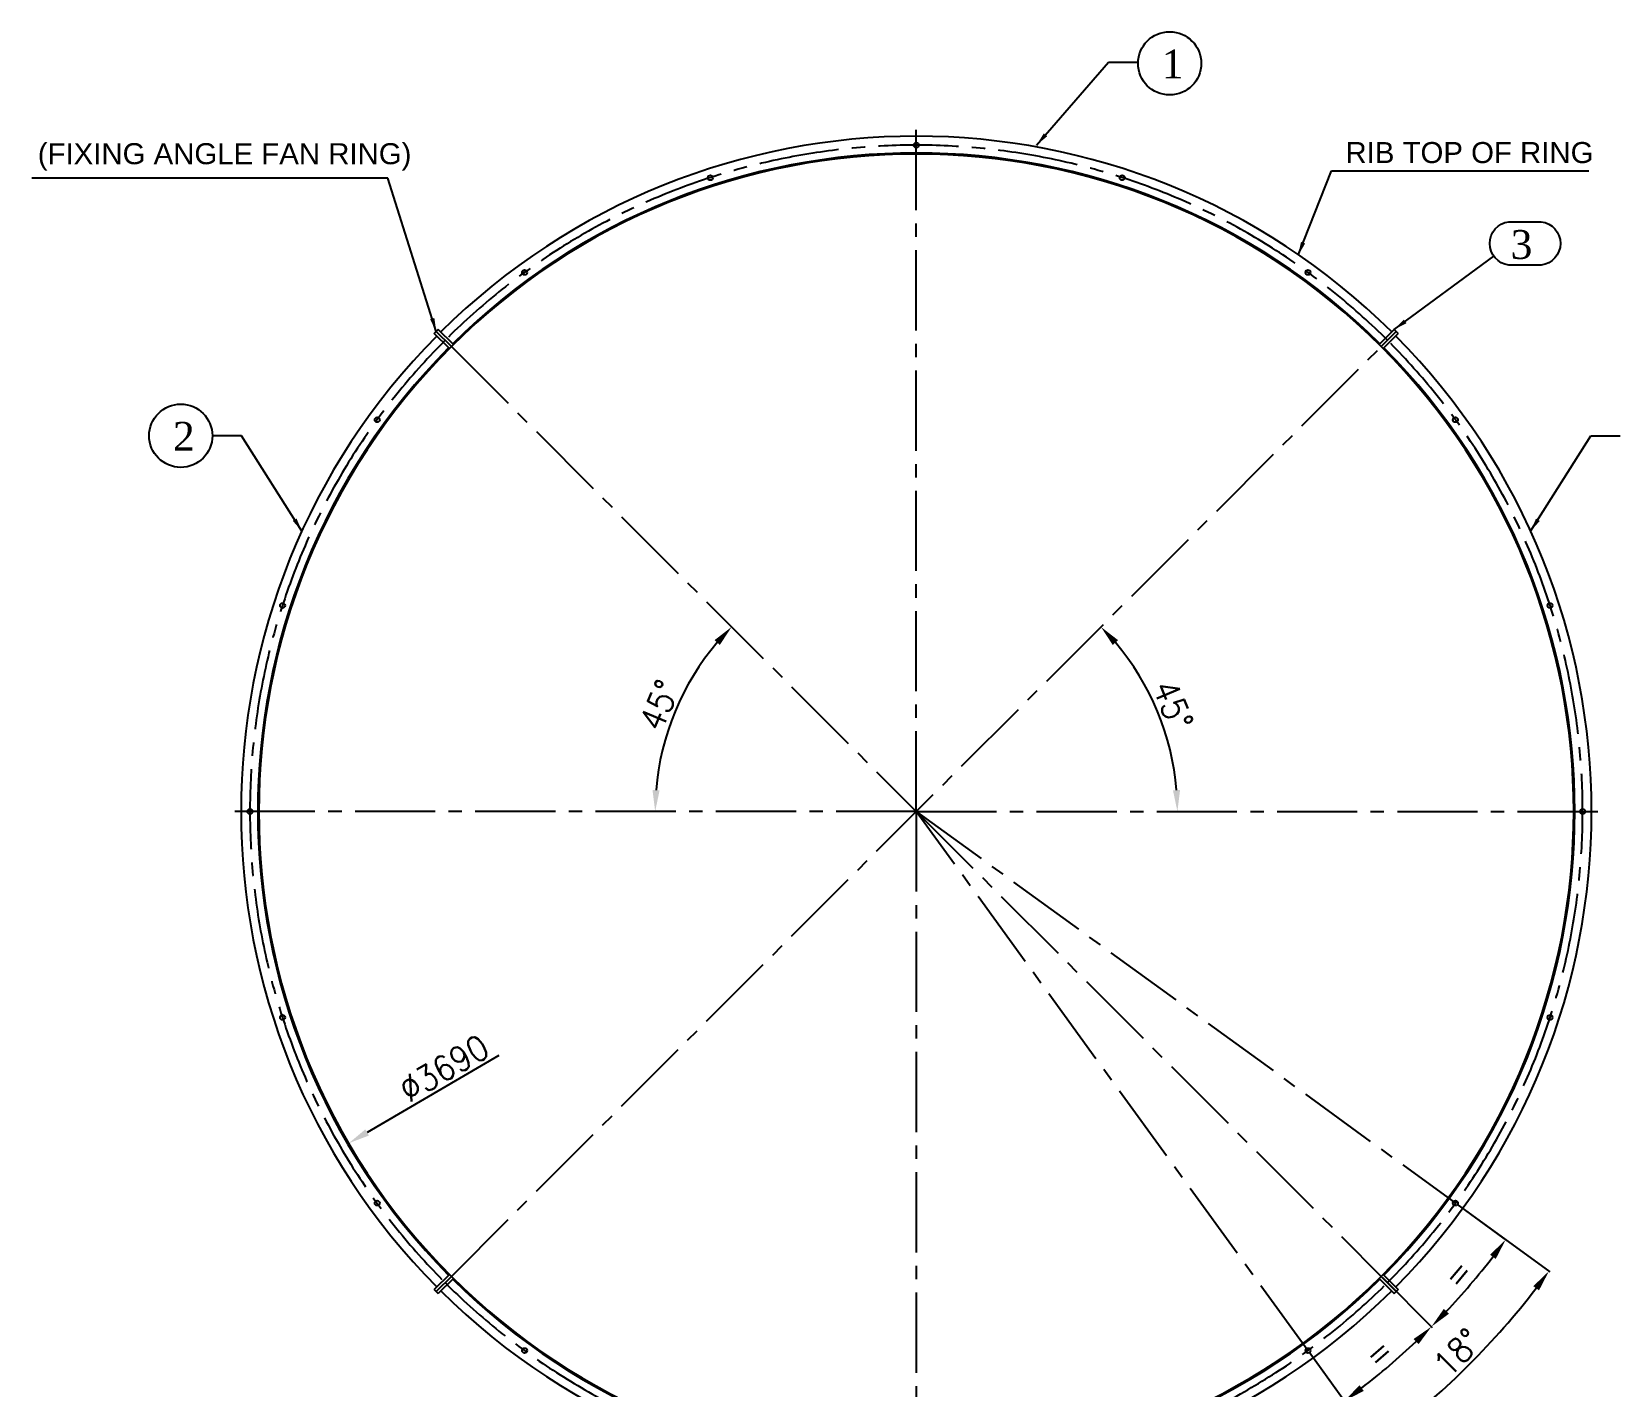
# Model space of a CAD drawing. Header units: inches. Extents: x 98758 to 118468, y 66787 to 119708.
# Drawn here: x 105495 to 109952, y 70277 to 74078 of the extents above; entities that cross this region are included whole.
import ezdxf

# ---------------------------------------------------------------- set-up
doc = ezdxf.new("R2010")
doc.units = ezdxf.units.IN
doc.header["$MEASUREMENT"] = 0
doc.linetypes.add('CENTER2', pattern=[1.125, 0.75, -0.125, 0.125, -0.125])
doc.layers.add('1', color=1, linetype='Continuous')
doc.layers.add('PV-38C9D', color=7, linetype='Continuous')
doc.styles.add('ROMANS', font='ROMANS.shx', dxfattribs={"width": 0.9})
doc.styles.add('style10', font='swissl.ttf', dxfattribs={"height": 40})
doc.styles.add('style2', font='romans.shx')
doc.styles.add('style7', font='times.ttf', dxfattribs={"height": 24})
doc.dimstyles.new('1', dxfattribs={"dimtxt": 43, "dimasz": 38, "dimexe": 2, "dimexo": 5, "dimgap": 10, "dimtad": 1, "dimdec": 0, "dimdsep": 46, "dimtxsty": 'style2', "dimcen": 15, "dimclrd": 8, "dimclre": 8, "dimclrt": 6, "dimadec": 0, "dimazin": 0, "dimtfac": 1, "dimtdec": 0, "dimtmove": 0, "dimatfit": 3, "dimfxl": 1, "dimarcsym": 0})
doc.dimstyles.new('4', dxfattribs={"dimtxt": 70, "dimasz": 60, "dimexe": 3, "dimexo": 5, "dimgap": 12, "dimtad": 1, "dimdec": 0, "dimdsep": 46, "dimtxsty": 'ROMANS', "dimcen": 2.5, "dimclrd": 6, "dimclre": 6, "dimclrt": 2, "dimadec": 0, "dimazin": 0, "dimtfac": 1, "dimtdec": 0, "dimtmove": 0, "dimatfit": 3, "dimfxl": 1, "dimarcsym": 0})

# ---------------------------------------------------------------- blocks, each defined once
blk = doc.blocks.new('*D491')
at = {"color": 6, "lineweight": -2, "transparency": 16777216}
blk.add_arc((107976.8, 71890.3), 732.8, 139.6928, 175.3072, dxfattribs=at)
at = {"color": 6, "transparency": 16777216}
for points in [[(107410.7, 72371.1), (107425.4, 72357.5), (107458.7, 72408.4)], [(107256.5, 71949.8), (107236.5, 71950.7), (107244, 71890.3)]]:
    blk.add_solid(points, dxfattribs=at)
at = {"layer": 'Defpoints', "color": 0, "transparency": 16777216}
for p in [(106672.2, 73194.9), (107342.2, 72256.7), (106106.8, 71890.3), (107976.8, 71890.3), (107976.8, 71890.3)]:
    blk.add_point(p, dxfattribs=at)
at = {"color": 2, "transparency": 16777216, "insert": (107256.4, 72188.7), "char_height": 70, "attachment_point": 5, "rotation": 67.5, "style": 'ROMANS'}
blk.add_mtext('45°', dxfattribs=at)
blk = doc.blocks.new('*D475')
at = {"color": 6, "lineweight": -2, "transparency": 16777216}
blk.add_arc((107976.8, 71890.3), 732.8, 4.6928, 40.3072, dxfattribs=at)
at = {"color": 6, "transparency": 16777216}
for points in [[(108528.2, 72357.5), (108542.9, 72371.1), (108494.9, 72408.4)], [(108717.1, 71950.7), (108697.1, 71949.8), (108709.6, 71890.3)]]:
    blk.add_solid(points, dxfattribs=at)
at = {"layer": 'Defpoints', "color": 0, "transparency": 16777216}
for p in [(109281.4, 73194.9), (108684.6, 72079.9), (107976.8, 71890.3), (107976.8, 71890.3), (109846.8, 71890.3)]:
    blk.add_point(p, dxfattribs=at)
at = {"color": 2, "transparency": 16777216, "insert": (108697.2, 72188.7), "char_height": 70, "attachment_point": 5, "rotation": 292.5, "style": 'ROMANS'}
blk.add_mtext('45°', dxfattribs=at)
blk = doc.blocks.new('*D494')
at = {"color": 6, "lineweight": -2, "transparency": 16777216}
for p, q in [((109493.7, 70788.2), (109754.7, 70598.5)), ((109078.9, 70373.4), (109268.6, 70112.4))]:
    blk.add_line(p, q, dxfattribs=at)
blk.add_arc((107976.8, 71890.3), 2194.7, 307.5665, 322.4335, dxfattribs=at)
at = {"color": 6, "transparency": 16777216}
for points in [[(109708.4, 70558.2), (109724.4, 70546.3), (109752.3, 70600.3)], [(109320.8, 70142.7), (109308.9, 70158.7), (109266.8, 70114.8)]]:
    blk.add_solid(points, dxfattribs=at)
at = {"layer": 'Defpoints', "color": 0, "transparency": 16777216}
for p in [(107976.8, 71890.3), (107976.8, 71890.3), (109489.7, 70791.1), (109076, 70377.4), (109445.3, 70259.3)]:
    blk.add_point(p, dxfattribs=at)
at = {"color": 2, "transparency": 16777216, "insert": (109495.4, 70371.7), "char_height": 70, "attachment_point": 5, "rotation": 45, "style": 'ROMANS'}
blk.add_mtext('18°', dxfattribs=at)
blk = doc.blocks.new('*D495')
at = {"color": 6, "lineweight": -2, "transparency": 16777216}
for p, q in [((109284.9, 70582.1), (109424.7, 70442.4)), ((109078.9, 70373.4), (109180.4, 70233.7))]:
    blk.add_line(p, q, dxfattribs=at)
blk.add_arc((107976.8, 71890.3), 2044.6, 307.6814, 313.3186, dxfattribs=at)
at = {"color": 6, "transparency": 16777216}
for points in [[(109372.5, 70409.9), (109386.5, 70395.6), (109422.6, 70444.5)], [(109232.6, 70264.1), (109220.6, 70280.2), (109178.6, 70236.2)]]:
    blk.add_solid(points, dxfattribs=at)
at = {"layer": 'Defpoints', "color": 0, "transparency": 16777216}
for p in [(107976.8, 71890.3), (107976.8, 71890.3), (109281.4, 70585.7), (109076, 70377.4), (109263.5, 70301.3)]:
    blk.add_point(p, dxfattribs=at)
at = {"color": 2, "transparency": 16777216, "insert": (109274.1, 70371.3), "char_height": 70, "attachment_point": 5, "rotation": 40.5, "style": 'ROMANS'}
blk.add_mtext('=', dxfattribs=at)
blk = doc.blocks.new('*D477')
at = {"color": 6, "lineweight": -2, "transparency": 16777216}
for p, q in [((109493.7, 70788.2), (109633.3, 70686.7)), ((109284.9, 70582.1), (109424.7, 70442.4))]:
    blk.add_line(p, q, dxfattribs=at)
blk.add_arc((107976.8, 71890.3), 2044.6, 316.6814, 322.3186, dxfattribs=at)
at = {"color": 6, "transparency": 16777216}
for points in [[(109586.9, 70646.5), (109602.9, 70634.5), (109630.9, 70688.5)], [(109471.5, 70480.6), (109457.2, 70494.5), (109422.6, 70444.5)]]:
    blk.add_solid(points, dxfattribs=at)
at = {"layer": 'Defpoints', "color": 0, "transparency": 16777216}
for p in [(107976.8, 71890.3), (107976.8, 71890.3), (109489.7, 70791.1), (109281.4, 70585.7), (109496.2, 70522.2)]:
    blk.add_point(p, dxfattribs=at)
at = {"color": 2, "transparency": 16777216, "insert": (109495.8, 70593), "char_height": 70, "attachment_point": 5, "rotation": 49.5, "style": 'ROMANS'}
blk.add_mtext('=', dxfattribs=at)
blk = doc.blocks.new('*D496')
at = {"color": 6, "lineweight": -2, "transparency": 16777216}
blk.add_line((106805.7, 71205.8), (106435.8, 70989.5), dxfattribs=at)
at = {"color": 6, "transparency": 16777216}
blk.add_solid([(106430.7, 70998.1), (106440.8, 70980.9), (106384, 70959.2)], dxfattribs=at)
at = {"layer": 'Defpoints', "color": 0, "transparency": 16777216}
for p in [(109569.6, 72821.4), (106384, 70959.2)]:
    blk.add_point(p, dxfattribs=at)
at = {"color": 2, "transparency": 16777216, "insert": (106651.2, 71169.9), "char_height": 70, "attachment_point": 5, "rotation": 30.3073, "style": 'ROMANS'}
blk.add_mtext('∅3690', dxfattribs=at)

msp = doc.modelspace()

# ---------------------------------------------------------------- linework, layer by layer
at = {"color": 6, "linetype": 'Continuous'}
for p, q in [((108515.9, 73992.8), (108598.1, 73992.8)), ((106083.5, 72944.7), (106001.3, 72944.7)), ((109870.1, 72944.7), (109952.3, 72944.7))]:
    msp.add_line(p, q, dxfattribs=at)
at = {"color": 3, "linetype": 'CENTER2', "ltscale": 300}
for p, q in [((107976.8, 71890.3), (107976.8, 73830.2)), ((106672.2, 73194.9), (107976.8, 71890.3)), ((106672.2, 70585.7), (109281.4, 73194.9)), ((107976.8, 71890.3), (106036.9, 71890.3)), ((107976.8, 71890.3), (107976.8, 69950.4)), ((107976.8, 71890.3), (109916.7, 71890.3)), ((109076, 70377.4), (107976.8, 71890.3)), ((107976.8, 71890.3), (109489.7, 70791.1)), ((107976.8, 71890.3), (109281.4, 70585.7))]:
    msp.add_line(p, q, dxfattribs=at)
at = {"color": 6, "linetype": 'Continuous'}
msp.add_lwpolyline([(109730.5, 73423.7), (109640, 73423.7, -0.887621), (109640, 73545.3), (109730.5, 73545.3, -0.887621)], format="xyb", close=True, dxfattribs=at)
for centre in [(108687.8, 73989.8), (105912.6, 72944.7)]:
    msp.add_circle(centre, 88.7, dxfattribs=at)
at = {"color": 3, "linetype": 'CENTER2', "ltscale": 300}
for start, end in [(45, 135), (135, 225), (315, 45), (225, 315)]:
    msp.add_arc((107976.8, 71890.3), 1870, start, end, dxfattribs=at)
at = {"layer": '1', "color": 0}
for p, q in [((106624.1, 73231.7), (106635.4, 73243)), ((106635.4, 73243), (106624.1, 73231.7)), ((106677.8, 73200.6), (106635.4, 73243)), ((106677.8, 73200.6), (106635.4, 73243)), ((109275.8, 73200.6), (109318.2, 73243)), ((109275.8, 73200.6), (109318.2, 73243)), ((109329.5, 73231.7), (109318.2, 73243)), ((109318.2, 73243), (109329.5, 73231.7)), ((106666.5, 73189.2), (106624.1, 73231.7)), ((106666.5, 73189.2), (106624.1, 73231.7)), ((106672.2, 73194.9), (106629.8, 73237.3)), ((106672.2, 73194.9), (106629.8, 73237.3)), ((106666.5, 73189.2), (106677.8, 73200.6)), ((106677.8, 73200.6), (106666.5, 73189.2)), ((109287.1, 73189.2), (109275.8, 73200.6)), ((109275.8, 73200.6), (109287.1, 73189.2)), ((109281.4, 73194.9), (109323.8, 73237.3)), ((109281.4, 73194.9), (109323.8, 73237.3)), ((109287.1, 73189.2), (109329.5, 73231.7)), ((109287.1, 73189.2), (109329.5, 73231.7)), ((106666.5, 70591.3), (106624.1, 70548.9)), ((106666.5, 70591.3), (106624.1, 70548.9)), ((106672.2, 70585.7), (106629.8, 70543.3)), ((106672.2, 70585.7), (106629.8, 70543.3)), ((106677.8, 70580), (106635.4, 70537.6)), ((106677.8, 70580), (106635.4, 70537.6)), ((106677.8, 70580), (106666.5, 70591.3)), ((106666.5, 70591.3), (106677.8, 70580)), ((109275.8, 70580), (109287.1, 70591.3)), ((109287.1, 70591.3), (109275.8, 70580)), ((109275.8, 70580), (109318.2, 70537.6)), ((109275.8, 70580), (109318.2, 70537.6)), ((109281.4, 70585.7), (109323.8, 70543.3)), ((109281.4, 70585.7), (109323.8, 70543.3)), ((109287.1, 70591.3), (109329.5, 70548.9)), ((109287.1, 70591.3), (109329.5, 70548.9)), ((106635.4, 70537.6), (106624.1, 70548.9)), ((106624.1, 70548.9), (106635.4, 70537.6)), ((109318.2, 70537.6), (109329.5, 70548.9)), ((109329.5, 70548.9), (109318.2, 70537.6))]:
    msp.add_line(p, q, dxfattribs=at)
for centre in [(107976.8, 73760.3), (107398.9, 73668.8), (108554.7, 73668.8), (106877.6, 73403.2), (109076, 73403.2), (106463.9, 72989.5), (109489.7, 72989.5), (106198.3, 72468.2), (109755.3, 72468.2), (106106.8, 71890.3), (109846.8, 71890.3), (106198.3, 71312.4), (109755.3, 71312.4), (106463.9, 70791.1), (109489.7, 70791.1), (106877.6, 70377.4), (109076, 70377.4)]:
    msp.add_circle(centre, 7, dxfattribs=at)
for radius, start, end in [(1895, 45.2419, 134.7581), (1845, 45, 135), (1848, 45.248, 134.752), (1895, 135.2419, 224.7581), (1895, 315.2419, 44.7581), (1848, 135.248, 224.752), (1845, 135, 225), (1845, 315, 45), (1848, 315.248, 44.752), (1845, 225, 315), (1848, 225.248, 314.752), (1895, 225.2419, 314.7581)]:
    msp.add_arc((107976.8, 71890.3), radius, start, end, dxfattribs=at)

# ---------------------------------------------------------------- texts
at = {"color": 2, "style": 'style7'}
for s, p in [('1', (108665.8, 73947.7)), ('3', (109644.6, 73441)), ('2', (105890.7, 72902.6))]:
    msp.add_text(s, height=81, dxfattribs=at).set_placement(p)
at = {"layer": 'PV-38C9D', "style": 'style10'}
msp.add_text('RIB TOP OF RING', height=59.005, dxfattribs=at).set_placement((109181.2, 73710))
at = {"layer": 'PV-38C9D', "insert": (105511.4, 73765.8), "char_height": 59.005, "width": 4680.903, "attachment_point": 1, "style": 'style10'}
msp.add_mtext('(FIXING ANGLE FAN RING)\\P             \\P{\\H1.333x;               }', dxfattribs=at)

# ---------------------------------------------------------------- dimensions: what is measured, and where the dimension line sits
for base, line1, line2, picture, middle in [((107342.2, 72256.7), ((106672.2, 73194.9), (107976.8, 71890.3)), ((107976.8, 71890.3), (106106.8, 71890.3)), '*D491', (107256.4, 72188.7)), ((108684.6, 72079.9), ((109281.4, 73194.9), (107976.8, 71890.3)), ((107976.8, 71890.3), (109846.8, 71890.3)), '*D475', (108697.2, 72188.7)), ((109445.3, 70259.3), ((107976.8, 71890.3), (109489.7, 70791.1)), ((109076, 70377.4), (107976.8, 71890.3)), '*D494', (109495.4, 70371.7))]:
    dim = msp.add_angular_dim_2l(base=base, line1=line1, line2=line2, dimstyle='4')
    dim.commit()
    dim.dimension.update_dxf_attribs({"geometry": picture, "text_midpoint": middle})
dim = msp.add_diameter_dim_2p(p1=(109569.6, 72821.4), p2=(106384, 70959.2), dimstyle='4')
dim.commit()
dim.dimension.update_dxf_attribs({"geometry": '*D496', "text_midpoint": (106674.9, 71129.3), "dimtype": 163})
for base, line1, picture, middle in [((109263.5, 70301.3), ((109076, 70377.4), (107976.8, 71890.3)), '*D495', (109274.1, 70371.3)), ((109496.2, 70522.2), ((109489.7, 70791.1), (107976.8, 71890.3)), '*D477', (109495.8, 70593))]:
    dim = msp.add_angular_dim_2l(base=base, line1=line1, line2=((107976.8, 71890.3), (109281.4, 70585.7)), text='=', dimstyle='4')
    dim.commit()
    dim.dimension.update_dxf_attribs({"geometry": picture, "text_midpoint": middle})

# ---------------------------------------------------------------- leaders
for points in [[(108314.4, 73760.4), (108515.9, 73992.8)], [(109048.3, 73451.1), (109141.8, 73688.3), (109864.2, 73688.3)], [(106629.8, 73237.3), (106494, 73668), (105494.6, 73668)], [(109318.2, 73243), (109597.4, 73449.1)], [(106252.7, 72676.9), (106083.5, 72944.7)], [(109700.9, 72676.9), (109870.1, 72944.7)]]:
    msp.add_leader(points, dimstyle='1')

doc.saveas('drawing.dxf')
